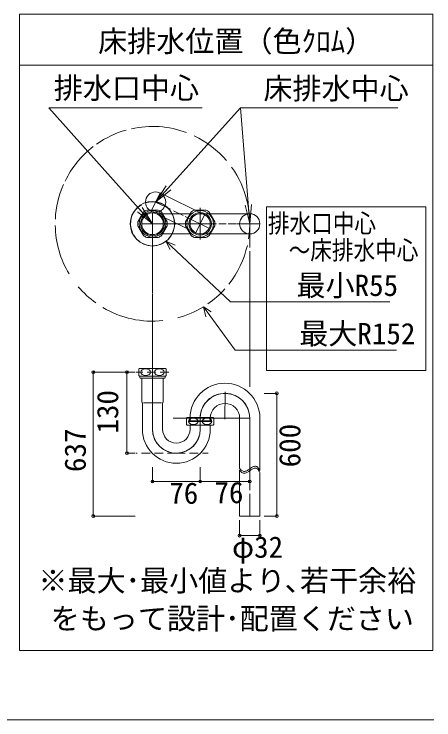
# Model space of a CAD drawing. Units: millimetres, scale not verified. Extents: x -1002 to 1002, y -687 to 676.
# Drawn here: x 713.1 to 1002, y -687.1 to -201.9 of the extents above; entities that cross this region are included whole.
import ezdxf
from ezdxf.enums import TextEntityAlignment as Align

# ---------------------------------------------------------------- set-up
doc = ezdxf.new("R2010")
doc.units = ezdxf.units.MM
doc.header["$LTSCALE"] = 5
doc.header["$PDMODE"] = 32
doc.header["$PDSIZE"] = 2
doc.linetypes.add('DASHED1', pattern=[1.8, 1.2, -0.6])
doc.layers.add('F-0', color=7, linetype='Continuous', lineweight=15)
doc.styles.add('ＭＳ ゴシック', font='')
doc.styles.get('ＭＳ ゴシック').set_extended_font_data('MS Gothic')

msp = doc.modelspace()

# ---------------------------------------------------------------- linework, layer by layer
at = {"layer": 'F-0'}
for p, q in [((716.818, -201.94), (716.818, -639.44)), ((1001.193, -201.94), (716.818, -201.94)), ((716.818, -201.94), (716.818, -639.44)), ((1001.193, -201.94), (716.818, -201.94)), ((1001.193, -639.44), (1001.193, -201.94)), ((1001.193, -639.44), (1001.193, -201.94)), ((716.818, -236.94), (1001.193, -236.94)), ((716.818, -236.94), (1001.193, -236.94)), ((736.971, -266.363), (842.532, -266.363)), ((808.373, -346.074), (736.971, -266.363)), ((736.971, -266.363), (842.532, -266.363)), ((808.373, -346.074), (736.971, -266.363)), ((810.52, -331.104), (868.877, -266.363)), ((810.52, -331.104), (868.877, -266.363)), ((868.877, -266.363), (977.326, -266.363)), ((868.877, -266.363), (897.306, -266.363)), ((875.311, -346.074), (868.877, -266.363)), ((868.877, -266.363), (977.326, -266.363)), ((868.877, -266.363), (897.306, -266.363)), ((875.311, -346.074), (868.877, -266.363)), ((810.52, -331.104), (817.682, -319.891)), ((810.52, -331.104), (817.682, -319.891)), ((813.571, -324.853), (807.468, -337.355)), ((813.571, -324.853), (807.468, -337.355)), ((810.52, -331.104), (819.307, -321.355)), ((810.52, -331.104), (819.307, -321.355)), ((810.52, -331.104), (820.932, -322.82)), ((810.52, -331.104), (820.932, -322.82)), ((813.571, -324.853), (844.237, -339.822)), ((813.571, -324.853), (844.237, -339.822)), ((820.722, -336.084), (810.52, -331.104)), ((820.722, -336.084), (810.52, -331.104)), ((875.311, -346.074), (872.075, -333.167)), ((875.311, -346.074), (872.075, -333.167)), ((875.311, -346.074), (874.255, -332.991)), ((875.311, -346.074), (874.255, -332.991)), ((875.311, -346.074), (876.435, -332.815)), ((875.311, -346.074), (876.435, -332.815)), ((886.754, -334.299), (886.754, -446.864)), ((886.754, -334.299), (996.428, -334.299)), ((886.754, -334.299), (886.754, -446.864)), ((886.754, -334.299), (996.428, -334.299)), ((996.428, -334.299), (996.428, -446.864)), ((996.428, -334.299), (996.428, -446.864)), ((808.373, -346.074), (797.987, -337.757)), ((808.373, -346.074), (797.987, -337.757)), ((802.163, -338.018), (798.292, -344.723)), ((802.163, -338.018), (798.292, -344.723)), ((808.373, -346.074), (799.616, -336.297)), ((808.373, -346.074), (799.616, -336.297)), ((808.373, -346.074), (801.246, -334.838)), ((808.373, -346.074), (801.246, -334.838)), ((812.245, -336.667), (804.502, -336.667)), ((812.245, -336.667), (804.502, -336.667)), ((808.373, -338.636), (808.373, -356.839)), ((808.373, -338.636), (808.373, -356.839)), ((808.373, -338.639), (808.373, -353.511)), ((808.373, -338.639), (808.373, -353.511)), ((818.455, -344.723), (814.584, -338.018)), ((818.455, -344.723), (814.584, -338.018)), ((834.341, -339.117), (815.219, -339.117)), ((834.341, -339.117), (815.219, -339.117)), ((829.57, -340.404), (822.843, -337.12)), ((829.57, -340.404), (822.843, -337.12)), ((834.976, -338.018), (831.104, -344.723)), ((834.976, -338.018), (831.104, -344.723)), ((845.058, -336.667), (837.314, -336.667)), ((845.058, -336.667), (837.314, -336.667)), ((841.186, -356.839), (841.186, -335.117)), ((841.186, -356.839), (841.186, -335.117)), ((841.186, -354.714), (841.186, -337.433)), ((841.186, -354.714), (841.186, -337.433)), ((841.186, -339.117), (875.311, -339.117)), ((841.186, -339.117), (875.311, -339.117)), ((851.268, -344.723), (847.396, -338.018)), ((851.268, -344.723), (847.396, -338.018)), ((875.311, -353.03), (875.311, -339.117)), ((875.311, -353.03), (875.311, -339.117)), ((847.623, -349.216), (830.771, -340.99)), ((847.623, -349.216), (830.771, -340.99)), ((844.237, -339.822), (838.134, -352.325)), ((844.237, -339.822), (838.134, -352.325)), ((798.292, -347.424), (802.163, -354.13)), ((798.292, -347.424), (802.163, -354.13)), ((808.373, -346.074), (800.812, -346.074)), ((808.373, -346.074), (800.812, -346.074)), ((800.936, -346.074), (824.78, -346.074)), ((800.936, -346.074), (824.78, -346.074)), ((808.373, -346.074), (852.332, -346.074)), ((808.373, -346.074), (852.332, -346.074)), ((814.584, -354.13), (818.455, -347.424)), ((814.584, -354.13), (818.455, -347.424)), ((824.78, -346.074), (852.397, -346.074)), ((824.78, -346.074), (852.397, -346.074)), ((831.104, -347.424), (834.976, -354.13)), ((831.104, -347.424), (834.976, -354.13)), ((847.396, -354.13), (851.268, -347.424)), ((847.396, -354.13), (851.268, -347.424)), ((853.946, -346.074), (858.962, -346.074)), ((853.946, -346.074), (858.962, -346.074)), ((860.403, -346.074), (865.937, -346.074)), ((860.403, -346.074), (865.937, -346.074)), ((866.514, -346.074), (882.267, -346.074)), ((866.514, -346.074), (882.267, -346.074)), ((866.514, -346.074), (882.267, -346.074)), ((866.514, -346.074), (882.267, -346.074)), ((875.311, -346.074), (875.311, -362.413)), ((875.311, -346.074), (875.311, -362.413)), ((808.373, -353.511), (808.373, -366.095)), ((808.373, -353.511), (808.373, -366.095)), ((815.219, -353.03), (834.341, -353.03)), ((815.219, -353.03), (834.341, -353.03)), ((875.311, -353.03), (841.186, -353.03)), ((875.311, -353.03), (841.186, -353.03)), ((804.502, -355.48), (812.245, -355.48)), ((804.502, -355.48), (812.245, -355.48)), ((808.373, -393.42), (808.373, -356.839)), ((808.373, -393.42), (808.373, -356.839)), ((817.669, -357.994), (820.456, -363.799)), ((817.669, -357.994), (823.893, -360.843)), ((817.669, -357.994), (862.149, -399.594)), ((817.669, -357.994), (820.456, -363.799)), ((817.669, -357.994), (823.893, -360.843)), ((817.669, -357.994), (862.149, -399.594)), ((837.314, -355.48), (845.058, -355.48)), ((837.314, -355.48), (845.058, -355.48)), ((875.311, -364.788), (875.311, -381.886)), ((875.311, -364.788), (875.311, -381.886)), ((875.311, -365.927), (875.311, -383.058)), ((875.311, -365.927), (875.311, -383.058)), ((808.373, -373.685), (808.373, -392.813)), ((808.373, -373.685), (808.373, -392.813)), ((875.311, -382.619), (875.311, -415.269)), ((875.311, -382.619), (875.311, -415.269)), ((875.311, -385.693), (875.311, -415.855)), ((875.311, -385.693), (875.311, -415.855)), ((808.373, -400.099), (808.373, -423.781)), ((808.373, -400.099), (808.373, -423.781)), ((866.67, -399.594), (862.149, -399.594)), ((866.67, -399.594), (862.149, -399.594)), ((971.704, -399.594), (866.67, -399.594)), ((971.704, -399.594), (866.67, -399.594)), ((843.442, -403.09), (845.069, -409.915)), ((843.442, -403.09), (848.73, -406.694)), ((843.442, -403.09), (865.164, -433.023)), ((843.442, -403.09), (845.069, -409.915)), ((843.442, -403.09), (848.73, -406.694)), ((843.442, -403.09), (865.164, -433.023)), ((875.311, -415.708), (875.311, -423.322)), ((875.311, -415.708), (875.311, -423.322)), ((875.311, -419.515), (875.311, -441.331)), ((875.311, -419.515), (875.311, -441.331)), ((808.373, -427.12), (808.373, -487.857)), ((808.373, -427.12), (808.373, -487.857)), ((875.311, -427.557), (875.311, -456.928)), ((875.311, -427.557), (875.311, -456.928)), ((976.284, -433.023), (865.164, -433.023)), ((976.284, -433.023), (865.164, -433.023)), ((798.967, -445.861), (798.967, -450.381)), ((798.967, -445.861), (798.967, -450.381)), ((799.286, -445.496), (817.461, -445.496)), ((799.286, -445.496), (817.461, -445.496)), ((817.78, -450.381), (817.78, -445.861)), ((817.78, -450.381), (817.78, -445.861)), ((767.644, -448.036), (767.644, -546.95)), ((767.644, -448.036), (796.533, -448.036)), ((767.644, -448.036), (767.644, -546.95)), ((767.644, -448.036), (796.533, -448.036)), ((790.799, -448.036), (790.799, -503.727)), ((790.799, -448.036), (796.533, -448.036)), ((790.799, -448.036), (790.799, -503.727)), ((790.799, -448.036), (796.533, -448.036)), ((817.452, -450.746), (799.286, -450.746)), ((799.286, -450.746), (799.295, -450.746)), ((799.286, -450.746), (799.295, -450.746)), ((817.452, -450.746), (799.286, -450.746)), ((799.286, -450.746), (799.295, -450.746)), ((799.286, -450.746), (799.295, -450.746)), ((799.623, -450.746), (799.623, -451.782)), ((799.623, -450.746), (799.623, -451.782)), ((817.123, -451.782), (817.123, -450.746)), ((817.123, -451.782), (817.123, -450.746)), ((817.452, -450.746), (817.461, -450.746)), ((817.452, -450.746), (817.461, -450.746)), ((875.311, -446.895), (875.311, -458.221)), ((875.311, -446.895), (875.311, -458.221)), ((886.754, -446.864), (996.428, -446.864)), ((886.754, -446.864), (996.428, -446.864)), ((800.936, -452.132), (800.936, -459.26)), ((800.936, -452.132), (800.936, -459.26)), ((816.773, -452.132), (808.373, -452.132)), ((816.773, -452.132), (808.373, -452.132)), ((815.811, -459.26), (815.811, -452.132)), ((815.811, -459.26), (815.811, -452.132)), ((817.123, -451.782), (816.773, -452.132)), ((817.123, -451.782), (816.773, -452.132)), ((800.936, -459.26), (800.936, -468.202)), ((800.936, -459.26), (800.936, -468.202)), ((815.811, -468.202), (815.811, -459.26)), ((815.811, -468.202), (815.811, -459.26)), ((808.373, -487.321), (808.373, -461.491)), ((808.373, -487.321), (808.373, -461.491)), ((858.481, -461.645), (858.24, -480.414)), ((858.481, -461.645), (858.24, -480.414)), ((893.922, -462.613), (885.259, -462.613)), ((893.922, -462.613), (885.259, -462.613)), ((893.922, -462.613), (893.922, -546.95)), ((893.922, -462.613), (893.922, -546.95)), ((801.359, -469.121), (801.03, -468.552)), ((801.359, -469.121), (801.03, -468.552)), ((801.417, -469.34), (801.417, -476.675)), ((801.417, -469.34), (801.417, -476.675)), ((802.157, -469.223), (808.373, -469.223)), ((802.157, -469.223), (808.373, -469.223)), ((808.373, -469.223), (814.59, -469.223)), ((808.373, -469.223), (814.59, -469.223)), ((815.33, -487.321), (815.33, -469.34)), ((815.33, -487.321), (815.33, -469.34)), ((815.717, -468.552), (815.388, -469.121)), ((815.717, -468.552), (815.388, -469.121)), ((801.417, -476.675), (801.417, -487.321)), ((801.417, -476.675), (801.417, -487.321)), ((875.32, -479.665), (822.686, -479.665)), ((875.32, -479.665), (822.686, -479.665)), ((831.78, -479.592), (831.78, -484.112)), ((831.78, -479.592), (831.78, -484.112)), ((832.099, -479.227), (850.273, -479.227)), ((832.099, -479.227), (850.273, -479.227)), ((834.23, -479.665), (834.23, -481.152)), ((834.23, -479.665), (834.23, -481.152)), ((841.186, -487.286), (841.186, -479.665)), ((841.186, -487.286), (841.186, -479.665)), ((841.195, -487.321), (841.195, -478.892)), ((841.195, -487.321), (841.195, -478.892)), ((848.142, -481.152), (848.142, -479.665)), ((848.142, -481.152), (848.142, -479.665)), ((850.592, -484.112), (850.592, -479.592)), ((850.592, -484.112), (850.592, -479.592)), ((868.355, -479.665), (868.355, -514.137)), ((868.355, -479.665), (868.355, -514.137)), ((875.311, -479.665), (875.311, -503.586)), ((875.311, -479.665), (875.311, -498.949)), ((875.311, -479.665), (875.311, -503.586)), ((875.311, -479.665), (875.311, -498.949)), ((882.267, -515.662), (882.267, -479.665)), ((882.267, -515.662), (882.267, -479.665)), ((850.264, -484.477), (832.099, -484.477)), ((832.099, -484.477), (832.108, -484.477)), ((850.264, -484.477), (832.099, -484.477)), ((832.099, -484.477), (832.108, -484.477)), ((833.42, -481.852), (833.42, -481.59)), ((833.42, -481.59), (841.186, -481.59)), ((833.42, -481.852), (833.42, -481.59)), ((833.42, -481.59), (841.186, -481.59)), ((833.792, -481.852), (833.42, -481.852)), ((833.792, -481.852), (833.42, -481.852)), ((848.952, -481.852), (833.792, -481.852)), ((848.952, -481.852), (833.792, -481.852)), ((834.23, -484.67), (834.23, -487.321)), ((834.23, -484.67), (834.23, -487.321)), ((841.186, -481.59), (848.952, -481.59)), ((841.186, -481.59), (848.952, -481.59)), ((848.142, -487.321), (848.142, -484.67)), ((848.142, -487.321), (848.142, -484.67)), ((848.952, -481.852), (848.952, -481.59)), ((848.952, -481.852), (848.952, -481.59)), ((790.799, -503.727), (796.533, -503.727)), ((790.799, -503.727), (796.533, -503.727)), ((875.311, -503.22), (875.311, -529.086)), ((875.311, -503.22), (875.311, -529.086)), ((808.373, -523.215), (808.373, -513.405)), ((808.373, -523.215), (808.373, -513.405)), ((841.195, -523.215), (841.195, -513.405)), ((841.195, -523.215), (841.195, -513.405)), ((875.311, -523.215), (875.311, -513.405)), ((868.355, -515.45), (868.355, -532.647)), ((868.355, -515.45), (868.355, -532.647)), ((808.373, -523.215), (841.195, -523.215)), ((808.373, -523.215), (841.195, -523.215)), ((841.195, -523.215), (875.311, -523.215)), ((868.355, -532.647), (868.355, -546.95)), ((868.355, -532.647), (868.355, -546.95)), ((875.311, -531.771), (875.311, -546.95)), ((875.311, -531.771), (875.311, -546.95)), ((767.644, -546.95), (796.533, -546.95)), ((767.644, -546.95), (796.533, -546.95)), ((893.922, -546.95), (885.259, -546.95)), ((893.922, -546.95), (885.259, -546.95)), ((868.355, -560.412), (868.355, -549.786)), ((868.355, -560.412), (868.355, -549.786)), ((882.267, -560.412), (882.267, -549.786)), ((882.267, -560.412), (882.267, -549.786)), ((868.355, -560.412), (882.267, -560.412)), ((868.355, -560.412), (882.267, -560.412)), ((716.818, -639.44), (1001.193, -639.44)), ((716.818, -639.44), (1001.193, -639.44)), ((-1002.086, -687.064), (1002.034, -687.064))]:
    msp.add_line(p, q, dxfattribs=at)
at = {"layer": 'F-0', "linetype": 'DASHED1'}
for p, q in [((794.605, -448.036), (794.541, -448.036)), ((794.605, -448.036), (794.541, -448.036)), ((819.682, -448.036), (797.247, -448.036)), ((819.682, -448.036), (797.247, -448.036)), ((824.78, -503.727), (797.25, -503.727)), ((824.78, -503.727), (797.25, -503.727)), ((824.78, -503.727), (846.612, -503.727)), ((824.78, -503.727), (846.612, -503.727))]:
    msp.add_line(p, q, dxfattribs=at)
at = {"layer": 'F-0'}
for points in [[(844.237, -339.822), (838.134, -352.325), (807.468, -337.355)], [(844.237, -339.822), (838.134, -352.325), (807.468, -337.355)], [(808.373, -461.369), (808.373, -425.299), (808.373, -394.027)], [(808.373, -461.369), (808.373, -425.299), (808.373, -394.027)], [(808.373, -452.132), (799.973, -452.132), (799.623, -451.782)], [(808.373, -452.132), (799.973, -452.132), (799.623, -451.782)], [(841.195, -523.215), (875.311, -523.215), (875.311, -513.405)], [(868.355, -546.95), (882.267, -546.95), (882.267, -516.974)], [(868.355, -546.95), (882.267, -546.95), (882.267, -516.974)]]:
    msp.add_lwpolyline(points, dxfattribs=at)
for centre, radius in [((810.52, -331.104), 6.956), ((810.52, -331.104), 6.956), ((808.373, -346.074), 15.312), ((808.373, -346.074), 15.312), ((808.373, -346.074), 9.087), ((808.373, -346.074), 9.087), ((808.373, -346.074), 8.166), ((808.373, -346.074), 8.166), ((808.373, -346.074), 7.438), ((808.373, -346.074), 7.438), ((841.186, -346.074), 9.087), ((841.186, -346.074), 9.087), ((841.186, -346.074), 7.766), ((841.186, -346.074), 7.766), ((841.186, -346.074), 7.766), ((841.186, -346.074), 7.766), ((841.186, -346.074), 6.956), ((841.186, -346.074), 6.956), ((875.311, -346.074), 6.956), ((875.311, -346.074), 6.956)]:
    msp.add_circle(centre, radius, dxfattribs=at)
for centre, radius, start, end in [((808.373, -346.074), 66.938, 69.55176, 102.48458), ((808.373, -346.074), 66.938, 69.55176, 102.48458), ((808.373, -346.074), 66.938, 105.78741, 125.02387), ((808.373, -346.074), 66.938, 105.78741, 125.02387), ((808.373, -346.074), 66.938, 40.45346, 64.61694), ((808.373, -346.074), 66.938, 40.45346, 64.61694), ((808.373, -346.074), 66.938, 127.52212, 153.93512), ((808.373, -346.074), 66.938, 127.52212, 153.93512), ((808.373, -346.074), 66.938, 351.07633, 35.51055), ((808.373, -346.074), 66.938, 351.07633, 35.51055), ((808.373, -346.074), 66.938, 156.12741, 177.22121), ((808.373, -346.074), 66.938, 156.12741, 177.22121), ((808.373, -346.074), 15.117, 119.87082, 203.47911), ((808.373, -346.074), 15.117, 119.87082, 203.47911), ((808.373, -346.074), 15.117, 38.01873, 108.88428), ((808.373, -346.074), 15.117, 38.01873, 108.88428), ((808.373, -346.074), 10.172, 112.37215, 127.62785), ((808.373, -346.074), 10.172, 112.37215, 127.62785), ((808.373, -346.074), 10.172, 52.37215, 67.62785), ((808.373, -346.074), 10.172, 52.37215, 67.62785), ((808.373, -346.074), 15.117, 317.38555, 32.77859), ((808.373, -346.074), 15.117, 317.38555, 32.77859), ((841.186, -346.074), 10.172, 112.37215, 127.62785), ((841.186, -346.074), 10.172, 112.37215, 127.62785), ((841.186, -346.074), 10.172, 52.37215, 67.62785), ((841.186, -346.074), 10.172, 52.37215, 67.62785), ((808.373, -346.074), 66.938, 181.04134, 211.02681), ((808.373, -346.074), 66.938, 181.04134, 211.02681), ((808.373, -346.074), 10.172, 172.37215, 187.62785), ((808.373, -346.074), 10.172, 172.37215, 187.62785), ((808.373, -346.074), 10.172, 352.37215, 7.62785), ((808.373, -346.074), 10.172, 352.37215, 7.62785), ((841.186, -346.074), 10.172, 172.37215, 187.62785), ((841.186, -346.074), 10.172, 172.37215, 187.62785), ((841.186, -346.074), 10.172, 352.37215, 7.62785), ((841.186, -346.074), 10.172, 352.37215, 7.62785), ((808.373, -346.074), 15.117, 211.12095, 261.30647), ((808.373, -346.074), 15.117, 211.12095, 261.30647), ((808.373, -346.074), 10.172, 232.37215, 247.62785), ((808.373, -346.074), 10.172, 232.37215, 247.62785), ((808.373, -346.074), 10.172, 292.37215, 307.62785), ((808.373, -346.074), 10.172, 292.37215, 307.62785), ((841.186, -346.074), 10.172, 232.37215, 247.62785), ((841.186, -346.074), 10.172, 232.37215, 247.62785), ((841.186, -346.074), 10.172, 292.37215, 307.62785), ((841.186, -346.074), 10.172, 292.37215, 307.62785), ((808.373, -346.074), 15.117, 269.01468, 307.94515), ((808.373, -346.074), 15.117, 269.01468, 307.94515), ((808.373, -346.074), 66.938, 321.76369, 347.20103), ((808.373, -346.074), 66.938, 321.76369, 347.20103), ((808.373, -346.074), 66.938, 220.25424, 234.38576), ((808.373, -346.074), 66.938, 220.25424, 234.38576), ((808.373, -346.074), 66.938, 304.63473, 317.9845), ((808.373, -346.074), 66.938, 304.63473, 317.9845), ((808.373, -346.074), 66.938, 239.27946, 276.17448), ((808.373, -346.074), 66.938, 239.27946, 276.17448), ((808.373, -346.074), 66.938, 285.1851, 301.59392), ((808.373, -346.074), 66.938, 285.1851, 301.59392), ((808.373, -346.074), 66.938, 274.56964, 274.58397), ((808.373, -346.074), 66.938, 274.56964, 274.58397), ((801.92, -448.121), 3.719, 135.09913, 142.57199), ((801.92, -448.121), 3.719, 135.09913, 142.57199), ((814.827, -448.121), 3.719, 37.42801, 44.90087), ((814.827, -448.121), 3.719, 37.42801, 44.90087), ((801.92, -448.121), 3.719, 217.42801, 224.90087), ((801.92, -448.121), 3.719, 217.42801, 224.90087), ((814.827, -448.121), 3.719, 315.09913, 322.57199), ((814.827, -448.121), 3.719, 315.09913, 322.57199), ((858.248, -479.665), 24.019, 0, 180), ((858.248, -479.665), 24.019, 0, 180), ((858.248, -479.665), 17.062, 87.94387, 180), ((858.248, -479.665), 17.062, 87.94387, 180), ((858.248, -479.665), 17.071, 0, 177.40546), ((858.248, -479.665), 17.071, 0, 177.40546), ((858.248, -479.665), 17.062, 0, 87.94387), ((858.248, -479.665), 17.062, 0, 87.94387), ((801.636, -468.202), 0.7, 180, 210), ((801.636, -468.202), 0.7, 180, 210), ((800.98, -469.34), 0.438, 0, 30), ((800.98, -469.34), 0.438, 0, 30), ((815.767, -469.34), 0.438, 150, 180), ((815.767, -469.34), 0.438, 150, 180), ((815.111, -468.202), 0.7, 330, 0), ((815.111, -468.202), 0.7, 330, 0), ((858.248, -479.665), 10.106, 0, 180), ((858.248, -479.665), 10.106, 0, 180), ((834.733, -481.852), 3.719, 135.09913, 142.57199), ((834.733, -481.852), 3.719, 135.09913, 142.57199), ((847.639, -481.852), 3.719, 37.42801, 44.90087), ((847.639, -481.852), 3.719, 37.42801, 44.90087), ((834.733, -481.852), 3.719, 217.42801, 224.90087), ((834.733, -481.852), 3.719, 217.42801, 224.90087), ((833.792, -481.152), 0.438, 270, 0), ((833.792, -481.152), 0.438, 270, 0), ((833.792, -484.67), 0.438, 0, 26.17755), ((833.792, -484.67), 0.438, 0, 26.17755), ((848.58, -481.152), 0.438, 180, 270), ((848.58, -481.152), 0.438, 180, 270), ((848.58, -484.67), 0.438, 150, 180), ((848.58, -484.67), 0.438, 150, 180), ((847.639, -481.852), 3.719, 315.09913, 322.57199), ((847.639, -481.852), 3.719, 315.09913, 322.57199), ((824.78, -487.321), 23.363, 180, 0), ((824.78, -487.321), 23.363, 180, 0), ((824.78, -487.321), 16.406, 180, 270), ((824.78, -487.321), 16.415, 181.87086, 0), ((824.78, -487.321), 16.406, 180, 270), ((824.78, -487.321), 16.415, 181.87086, 0), ((824.78, -487.321), 9.45, 180, 0), ((824.78, -487.321), 9.45, 180, 0), ((824.78, -487.321), 16.406, 270, 0), ((824.78, -487.321), 16.406, 270, 0), ((873.671, -510.721), 6.319, 212.72203, 226.60953), ((873.671, -510.721), 6.319, 212.72203, 226.60953), ((935.229, -600.017), 104.441, 124.52174, 125.14879), ((935.229, -600.017), 104.441, 124.52174, 125.14879), ((884.429, -526.121), 14.767, 120.34038, 124.6107), ((884.429, -526.121), 14.767, 120.34038, 124.6107), ((880.227, -518.885), 6.4, 111.45266, 120.60102), ((880.227, -518.885), 6.4, 111.45266, 120.60102), ((879.146, -516.077), 3.391, 96.00772, 111.8117), ((879.146, -516.077), 3.391, 96.00772, 111.8117), ((879.146, -517.389), 3.391, 96.00772, 111.8117), ((879.146, -517.389), 3.391, 96.00772, 111.8117), ((879.028, -515.067), 2.375, 73.97913, 95.71073), ((879.028, -515.067), 2.375, 73.97913, 95.71073), ((879.028, -516.38), 2.375, 73.97913, 95.71073), ((879.028, -516.38), 2.375, 73.97913, 95.71073), ((878.859, -515.395), 2.738, 51.5772, 72.48176), ((878.859, -515.395), 2.738, 51.5772, 72.48176), ((878.859, -516.708), 2.738, 51.5772, 72.48176), ((878.859, -516.708), 2.738, 51.5772, 72.48176), ((877.432, -517.007), 4.889, 35.29043, 50.21011), ((877.432, -517.007), 4.889, 35.29043, 50.21011), ((873.018, -519.964), 10.201, 24.94423, 34.52454), ((873.018, -519.964), 10.201, 24.94423, 34.52454), ((873.671, -512.034), 6.319, 212.72203, 226.60953), ((873.671, -512.034), 6.319, 212.72203, 226.60953), ((871.791, -512.792), 3.523, 225.702, 245.03152), ((871.791, -512.792), 3.523, 225.702, 245.03152), ((871.791, -514.104), 3.523, 225.702, 245.03152), ((871.791, -514.104), 3.523, 225.702, 245.03152), ((871.447, -513.549), 2.692, 244.86394, 266.31233), ((871.447, -513.549), 2.692, 244.86394, 266.31233), ((871.447, -514.861), 2.692, 244.86394, 266.31233), ((871.447, -514.861), 2.692, 244.86394, 266.31233), ((871.456, -513.054), 3.186, 266.722, 284.24596), ((871.456, -513.054), 3.186, 266.722, 284.24596), ((871.456, -514.367), 3.186, 266.722, 284.24596), ((871.456, -514.367), 3.186, 266.722, 284.24596), ((870.959, -511.184), 5.122, 284.48835, 295.96465), ((870.959, -511.184), 5.122, 284.48835, 295.96465), ((870.959, -512.496), 5.122, 284.48835, 295.96465), ((870.959, -512.496), 5.122, 284.48835, 295.96465), ((868.957, -507.091), 9.678, 296.00867, 302.489), ((868.957, -507.091), 9.678, 296.00867, 302.489), ((868.957, -508.403), 9.678, 296.00867, 302.489), ((868.957, -508.403), 9.678, 296.00867, 302.489), ((861.101, -494.736), 24.32, 302.46715, 305.15235), ((861.101, -494.736), 24.32, 302.46715, 305.15235), ((861.101, -496.048), 24.32, 302.46715, 305.15235), ((861.101, -496.048), 24.32, 302.46715, 305.15235), ((935.229, -601.33), 104.441, 124.52174, 125.14879), ((935.229, -601.33), 104.441, 124.52174, 125.14879), ((884.429, -527.433), 14.767, 120.34038, 124.6107), ((884.429, -527.433), 14.767, 120.34038, 124.6107), ((880.227, -520.197), 6.4, 111.45266, 120.60102), ((880.227, -520.197), 6.4, 111.45266, 120.60102), ((877.432, -518.319), 4.889, 35.29043, 50.21011), ((877.432, -518.319), 4.889, 35.29043, 50.21011), ((873.018, -521.276), 10.201, 24.94423, 34.52454), ((873.018, -521.276), 10.201, 24.94423, 34.52454)]:
    msp.add_arc(centre, radius, start, end, dxfattribs=at)
for centre in [(803.67, -448.121), (803.67, -448.121), (813.077, -448.121), (813.077, -448.121), (836.483, -481.852), (836.483, -481.852), (845.889, -481.852), (845.889, -481.852)]:
    msp.add_ellipse(centre, major_axis=(3.353, 0), ratio=0.674074, dxfattribs=at)
for p in [(767.644, -448.036), (790.799, -448.036), (893.922, -462.613), (790.799, -503.727), (808.373, -523.215), (841.195, -523.215), (875.311, -523.215), (767.644, -546.95), (893.922, -546.95), (868.355, -560.412), (882.267, -560.412)]:
    msp.add_point(p, dxfattribs=at)

# ---------------------------------------------------------------- texts
at = {"layer": 'F-0', "style": 'ＭＳ ゴシック'}
for s, p in [('床排水位置（色ｸﾛﾑ）', (770.981, -232.295)), ('排水口中心', (740.435, -264.45)), ('排水口中心', (740.435, -264.45)), ('床排水中心', (884.73, -264.828)), ('床排水中心', (884.73, -264.828)), ('最小R55', (907.483, -400.102)), ('最小R55', (907.483, -400.102)), ('最大R152', (909.392, -433.283)), ('最大R152', (909.392, -433.283)), ('76', (851.042, -542.509)), ('76', (851.042, -542.509)), ('76', (819.948, -542.933)), ('76', (819.948, -542.933)), ('φ32', (863.125, -580.019)), ('φ32', (863.125, -580.019)), ('※最大･最小値より､若干余裕', (729.881, -603.05)), ('※最大･最小値より､若干余裕', (729.881, -603.05)), ('をもって設計･配置ください', (738.334, -629.157)), ('をもって設計･配置ください', (738.334, -629.157))]:
    msp.add_text(s, height=14.66, dxfattribs=at).set_placement(p, align=Align.BOTTOM_LEFT)
at = {"layer": 'F-0', "style": 'ＭＳ ゴシック', "width": 0.85}
for s, p in [('排水口中心', (887.812, -355.996)), ('排水口中心', (887.812, -355.996)), ('～床排水中心', (902.105, -374.49)), ('～床排水中心', (902.105, -374.49))]:
    msp.add_text(s, height=12.83, dxfattribs=at).set_placement(p, align=Align.BOTTOM_LEFT)
at = {"layer": 'F-0', "style": 'ＭＳ ゴシック'}
for s, p in [('130', (789.17, -490.27)), ('130', (789.17, -490.27)), ('600', (914.544, -513.481)), ('637', (766.884, -516.712))]:
    msp.add_text(s, height=14.66, rotation=90, dxfattribs=at).set_placement(p, align=Align.BOTTOM_LEFT)

doc.saveas('drawing.dxf')
